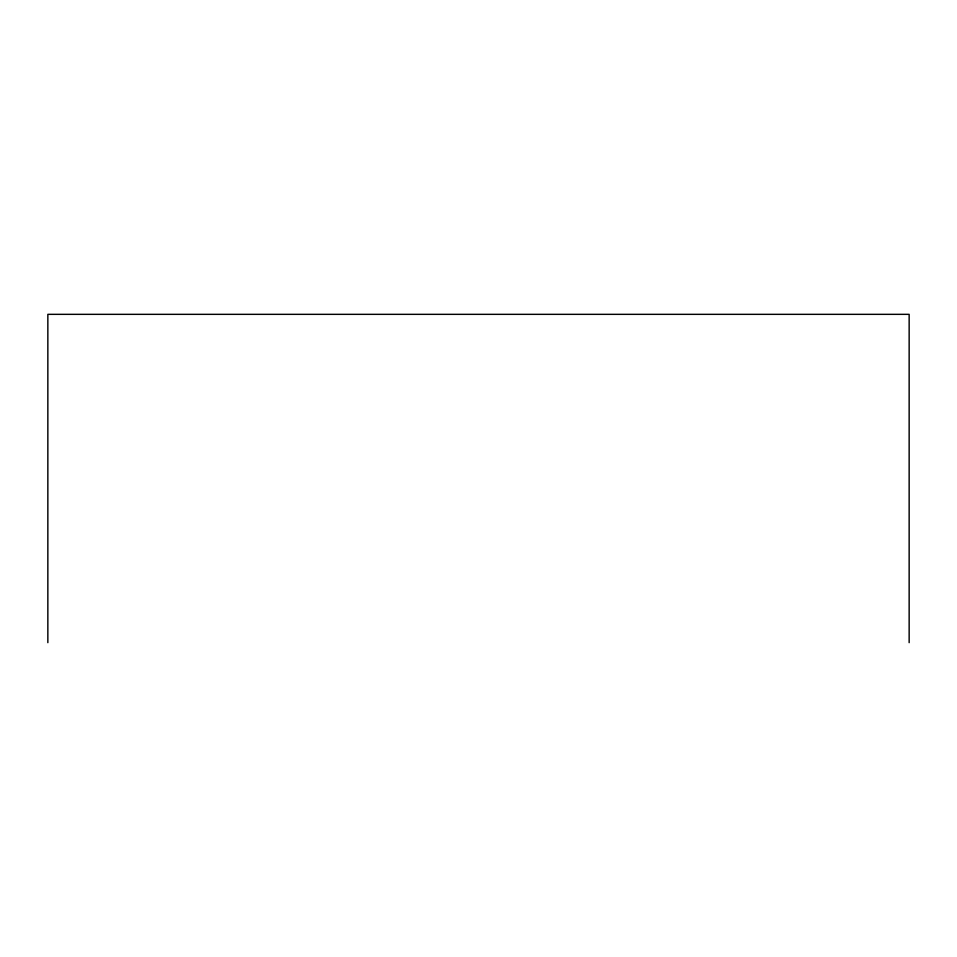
<?xml version="1.0" encoding="UTF-8"?>
<svg xmlns="http://www.w3.org/2000/svg" width="957" height="957" viewBox="0 0 957 957"><rect width="100%" height="100%" fill="white"/><g stroke="black" fill="none" stroke-linecap="round" stroke-linejoin="round"><path stroke-width="1.44" d="M909.15 642.661L909.15 314.339L47.85 314.339L47.85 642.661"/></g></svg>
